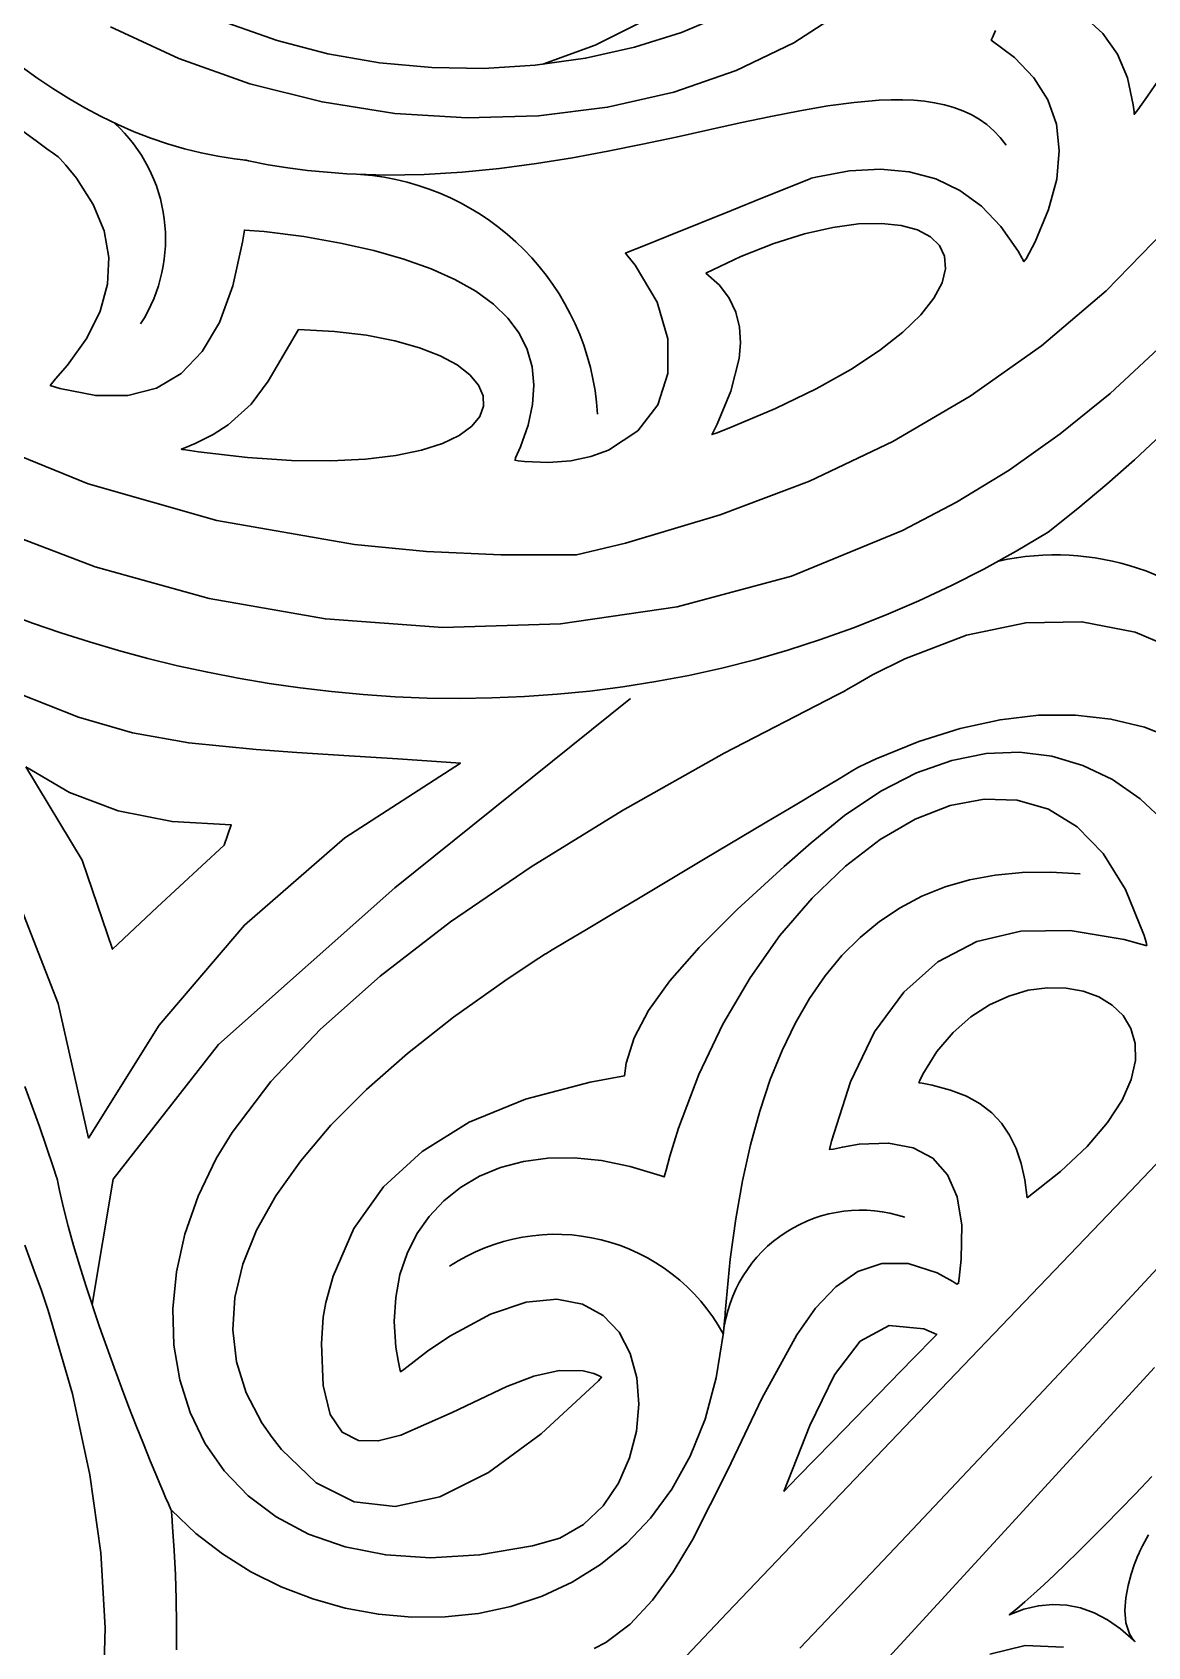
# Model space of a CAD drawing. Header units: inches. Extents: x 249 to 1192, y -18 to 440.
# Drawn here: x 610.183 to 610.4891, y 237.4474 to 237.8905 of the extents above; entities that cross this region are included whole.
import ezdxf

# ---------------------------------------------------------------- set-up
doc = ezdxf.new("R2010")
doc.units = ezdxf.units.IN
doc.header["$MEASUREMENT"] = 0
doc.layers.add('KACA', color=141, linetype='Continuous', lineweight=30)
doc.layers.add('KOLOM', color=5, linetype='Continuous')

# ---------------------------------------------------------------- blocks, each defined once
blk = doc.blocks.new('TAMPAK SAMPING KANAN')
at = {"layer": 'KACA'}
for points in [[(610.32313, 237.88174), (610.33746, 237.887), (610.34989, 237.89314)], [(610.44737, 237.89095), (610.44652, 237.88908), (610.44618, 237.88831), (610.45253, 237.8836), (610.45788, 237.87804), (610.46171, 237.87192), (610.46404, 237.86524), (610.46485, 237.85801), (610.46414, 237.85022), (610.46192, 237.84188), (610.45819, 237.83299), (610.45576, 237.82833), (610.45512, 237.82758), (610.4546, 237.82855), (610.45353, 237.83043), (610.44884, 237.8372), (610.44351, 237.84277), (610.43754, 237.84712), (610.43093, 237.85026), (610.42367, 237.8522), (610.41577, 237.85293), (610.40724, 237.85244), (610.39805, 237.85075), (610.39686, 237.85045), (610.39675, 237.85042), (610.39651, 237.85032), (610.39531, 237.84984), (610.39052, 237.84791), (610.38337, 237.84503), (610.37484, 237.84159), (610.35758, 237.83463), (610.35083, 237.8319), (610.34663, 237.83021), (610.3458, 237.82988), (610.34575, 237.82986), (610.34646, 237.82903), (610.34846, 237.82655), (610.35448, 237.81643), (610.35743, 237.80638), (610.35743, 237.79684), (610.35463, 237.78827), (610.34916, 237.78112), (610.34116, 237.77584), (610.33625, 237.77404), (610.33075, 237.77289), (610.32469, 237.77243), (610.31808, 237.77272), (610.31635, 237.77291), (610.31547, 237.77303), (610.31559, 237.77368), (610.31697, 237.77676), (610.31907, 237.7827), (610.3203, 237.78833), (610.32067, 237.79367), (610.32017, 237.79871), (610.3188, 237.80345), (610.31657, 237.80789), (610.31347, 237.81203), (610.30951, 237.81588), (610.30468, 237.81942), (610.29898, 237.82267), (610.29241, 237.82561), (610.28498, 237.82826), (610.27668, 237.83061), (610.26752, 237.83266), (610.25749, 237.83441), (610.24659, 237.83586), (610.24117, 237.83621), (610.24067, 237.8329), (610.238, 237.82089), (610.23431, 237.81088), (610.22958, 237.80287), (610.22383, 237.79685), (610.21704, 237.79284), (610.20923, 237.79082), (610.20038, 237.7908), (610.19051, 237.79277), (610.18788, 237.79358), (610.18937, 237.79538), (610.19265, 237.79912), (610.19797, 237.80656), (610.20162, 237.81397), (610.20362, 237.82134), (610.20397, 237.82867), (610.20266, 237.83597), (610.19969, 237.84322), (610.19506, 237.85045), (610.19213, 237.85404), (610.19051, 237.85584), (610.19007, 237.85627), (610.18904, 237.85703), (610.18698, 237.85854), (610.18405, 237.8607), (610.18038, 237.8634)], [(610.4995, 237.71996), (610.48566, 237.7259), (610.47104, 237.72874), (610.45562, 237.72846), (610.43941, 237.72507), (610.42241, 237.71856), (610.41362, 237.71414), (610.40915, 237.71163), (610.40689, 237.71031), (610.4057, 237.70961), (610.40368, 237.7086), (610.37289, 237.69261), (610.34497, 237.67691), (610.31992, 237.66148), (610.29775, 237.64633), (610.27845, 237.63146), (610.26203, 237.61687), (610.24847, 237.60257), (610.2378, 237.58854), (610.23342, 237.5814), (610.22845, 237.57107), (610.22483, 237.56067), (610.22253, 237.55031), (610.22155, 237.54012), (610.22185, 237.5302), (610.22343, 237.52068), (610.22627, 237.51167), (610.23035, 237.50329), (610.23566, 237.49564), (610.24218, 237.48886), (610.24989, 237.48304), (610.25877, 237.47832), (610.26881, 237.4748), (610.27999, 237.4726), (610.2923, 237.47183), (610.30572, 237.47262), (610.32023, 237.47508), (610.32779, 237.47718), (610.33427, 237.48097), (610.33963, 237.48612), (610.34385, 237.49232), (610.34691, 237.49925), (610.34879, 237.50659), (610.34947, 237.51402), (610.34892, 237.52123), (610.34711, 237.5279), (610.34404, 237.53371), (610.33966, 237.53833), (610.33397, 237.54146), (610.32693, 237.54278), (610.31853, 237.54196), (610.30874, 237.5387), (610.29754, 237.53266), (610.2914, 237.52851), (610.2849, 237.52354), (610.28407, 237.52286), (610.28391, 237.52325), (610.28371, 237.52418), (610.28335, 237.52601), (610.28279, 237.52963), (610.28233, 237.53663), (610.28271, 237.54328), (610.28389, 237.54953), (610.28584, 237.55535), (610.28852, 237.56069), (610.29188, 237.56552), (610.2959, 237.5698), (610.30054, 237.57348), (610.30575, 237.57653), (610.31151, 237.5789), (610.31777, 237.58056), (610.3245, 237.58147), (610.33165, 237.58158), (610.3392, 237.58085), (610.34711, 237.57925), (610.35533, 237.57673), (610.35638, 237.57635), (610.35691, 237.57816), (610.35797, 237.58206), (610.36031, 237.58972), (610.36588, 237.60444), (610.37248, 237.61824), (610.37997, 237.63099), (610.38818, 237.64257), (610.39698, 237.65283), (610.4062, 237.66166), (610.41569, 237.66893), (610.4253, 237.6745), (610.43488, 237.67825), (610.44427, 237.68004), (610.45332, 237.67975), (610.46187, 237.67726), (610.46978, 237.67242), (610.4769, 237.66511), (610.48306, 237.6552), (610.48811, 237.64257), (610.48866, 237.64079), (610.48892, 237.63989), (610.48857, 237.63983), (610.48658, 237.64042), (610.48265, 237.64147), (610.46781, 237.64398), (610.45433, 237.64381), (610.44223, 237.64093), (610.4315, 237.63536), (610.42215, 237.62709), (610.41416, 237.61613), (610.40755, 237.60247), (610.40232, 237.58612), (610.40176, 237.58388), (610.40288, 237.58401), (610.4053, 237.58455), (610.40988, 237.58531), (610.41801, 237.58563), (610.42477, 237.58435), (610.43015, 237.58146), (610.43416, 237.57695), (610.4368, 237.57084), (610.43806, 237.56313), (610.43795, 237.5538), (610.43738, 237.54854), (610.43719, 237.54716), (610.43674, 237.54694), (610.43563, 237.54764), (610.43133, 237.54998), (610.42335, 237.55258), (610.41612, 237.55261), (610.40955, 237.55038), (610.40353, 237.54618), (610.39798, 237.5403), (610.3928, 237.53304), (610.38316, 237.51552), (610.37386, 237.49598), (610.36414, 237.47675), (610.35888, 237.46798), (610.35323, 237.46018), (610.3471, 237.45362), (610.34038, 237.4486), (610.33715, 237.44689)], [(610.17461, 237.35357), (610.18339, 237.36666), (610.1906, 237.38126), (610.1962, 237.39726), (610.20015, 237.41456), (610.20241, 237.43305), (610.20297, 237.45263), (610.20177, 237.47319), (610.19879, 237.49462), (610.19398, 237.51682), (610.18733, 237.53967), (610.18537, 237.54548), (610.18389, 237.54961), (610.18093, 237.55764)], [(610.32313, 237.88174), (610.33746, 237.887), (610.34989, 237.89314)], [(610.44737, 237.89095), (610.44652, 237.88908), (610.44618, 237.88831), (610.45253, 237.8836), (610.45788, 237.87804), (610.46171, 237.87192), (610.46404, 237.86524), (610.46485, 237.85801), (610.46414, 237.85022), (610.46192, 237.84188), (610.45819, 237.83299), (610.45576, 237.82833), (610.45512, 237.82758), (610.4546, 237.82855), (610.45353, 237.83043), (610.44884, 237.8372), (610.44351, 237.84277), (610.43754, 237.84712), (610.43093, 237.85026), (610.42367, 237.8522), (610.41577, 237.85293), (610.40724, 237.85244), (610.39805, 237.85075), (610.39686, 237.85045), (610.39675, 237.85042), (610.39651, 237.85032), (610.39531, 237.84984), (610.39052, 237.84791), (610.38337, 237.84503), (610.37484, 237.84159), (610.35758, 237.83463), (610.35083, 237.8319), (610.34663, 237.83021), (610.3458, 237.82988), (610.34575, 237.82986), (610.34646, 237.82903), (610.34846, 237.82655), (610.35448, 237.81643), (610.35743, 237.80638), (610.35743, 237.79684), (610.35463, 237.78827), (610.34916, 237.78112), (610.34116, 237.77584), (610.33625, 237.77404), (610.33075, 237.77289), (610.32469, 237.77243), (610.31808, 237.77272), (610.31635, 237.77291), (610.31547, 237.77303), (610.31559, 237.77368), (610.31697, 237.77676), (610.31907, 237.7827), (610.3203, 237.78833), (610.32067, 237.79367), (610.32017, 237.79871), (610.3188, 237.80345), (610.31657, 237.80789), (610.31347, 237.81203), (610.30951, 237.81588), (610.30468, 237.81942), (610.29898, 237.82267), (610.29241, 237.82561), (610.28498, 237.82826), (610.27668, 237.83061), (610.26752, 237.83266), (610.25749, 237.83441), (610.24659, 237.83586), (610.24117, 237.83621), (610.24067, 237.8329), (610.238, 237.82089), (610.23431, 237.81088), (610.22958, 237.80287), (610.22383, 237.79685), (610.21704, 237.79284), (610.20923, 237.79082), (610.20038, 237.7908), (610.19051, 237.79277), (610.18788, 237.79358), (610.18937, 237.79538), (610.19265, 237.79912), (610.19797, 237.80656), (610.20162, 237.81397), (610.20362, 237.82134), (610.20397, 237.82867), (610.20266, 237.83597), (610.19969, 237.84322), (610.19506, 237.85045), (610.19213, 237.85404), (610.19051, 237.85584), (610.19007, 237.85627), (610.18904, 237.85703), (610.18698, 237.85854), (610.18405, 237.8607), (610.18038, 237.8634)], [(610.4995, 237.71996), (610.48566, 237.7259), (610.47104, 237.72874), (610.45562, 237.72846), (610.43941, 237.72507), (610.42241, 237.71856), (610.41362, 237.71414), (610.40915, 237.71163), (610.40689, 237.71031), (610.4057, 237.70961), (610.40368, 237.7086), (610.37289, 237.69261), (610.34497, 237.67691), (610.31992, 237.66148), (610.29775, 237.64633), (610.27845, 237.63146), (610.26203, 237.61687), (610.24847, 237.60257), (610.2378, 237.58854), (610.23342, 237.5814), (610.22845, 237.57107), (610.22483, 237.56067), (610.22253, 237.55031), (610.22155, 237.54012), (610.22185, 237.5302), (610.22343, 237.52068), (610.22627, 237.51167), (610.23035, 237.50329), (610.23566, 237.49564), (610.24218, 237.48886), (610.24989, 237.48304), (610.25877, 237.47832), (610.26881, 237.4748), (610.27999, 237.4726), (610.2923, 237.47183), (610.30572, 237.47262), (610.32023, 237.47508), (610.32779, 237.47718), (610.33427, 237.48097), (610.33963, 237.48612), (610.34385, 237.49232), (610.34691, 237.49925), (610.34879, 237.50659), (610.34947, 237.51402), (610.34892, 237.52123), (610.34711, 237.5279), (610.34404, 237.53371), (610.33966, 237.53833), (610.33397, 237.54146), (610.32693, 237.54278), (610.31853, 237.54196), (610.30874, 237.5387), (610.29754, 237.53266), (610.2914, 237.52851), (610.2849, 237.52354), (610.28407, 237.52286), (610.28391, 237.52325), (610.28371, 237.52418), (610.28335, 237.52601), (610.28279, 237.52963), (610.28233, 237.53663), (610.28271, 237.54328), (610.28389, 237.54953), (610.28584, 237.55535), (610.28852, 237.56069), (610.29188, 237.56552), (610.2959, 237.5698), (610.30054, 237.57348), (610.30575, 237.57653), (610.31151, 237.5789), (610.31777, 237.58056), (610.3245, 237.58147), (610.33165, 237.58158), (610.3392, 237.58085), (610.34711, 237.57925), (610.35533, 237.57673), (610.35638, 237.57635), (610.35691, 237.57816), (610.35797, 237.58206), (610.36031, 237.58972), (610.36588, 237.60444), (610.37248, 237.61824), (610.37997, 237.63099), (610.38818, 237.64257), (610.39698, 237.65283), (610.4062, 237.66166), (610.41569, 237.66893), (610.4253, 237.6745), (610.43488, 237.67825), (610.44427, 237.68004), (610.45332, 237.67975), (610.46187, 237.67726), (610.46978, 237.67242), (610.4769, 237.66511), (610.48306, 237.6552), (610.48811, 237.64257), (610.48866, 237.64079), (610.48892, 237.63989), (610.48857, 237.63983), (610.48658, 237.64042), (610.48265, 237.64147), (610.46781, 237.64398), (610.45433, 237.64381), (610.44223, 237.64093), (610.4315, 237.63536), (610.42215, 237.62709), (610.41416, 237.61613), (610.40755, 237.60247), (610.40232, 237.58612), (610.40176, 237.58388), (610.40288, 237.58401), (610.4053, 237.58455), (610.40988, 237.58531), (610.41801, 237.58563), (610.42477, 237.58435), (610.43015, 237.58146), (610.43416, 237.57695), (610.4368, 237.57084), (610.43806, 237.56313), (610.43795, 237.5538), (610.43738, 237.54854), (610.43719, 237.54716), (610.43674, 237.54694), (610.43563, 237.54764), (610.43133, 237.54998), (610.42335, 237.55258), (610.41612, 237.55261), (610.40955, 237.55038), (610.40353, 237.54618), (610.39798, 237.5403), (610.3928, 237.53304), (610.38316, 237.51552), (610.37386, 237.49598), (610.36414, 237.47675), (610.35888, 237.46798), (610.35323, 237.46018), (610.3471, 237.45362), (610.34038, 237.4486), (610.33715, 237.44689)], [(610.17461, 237.35357), (610.18339, 237.36666), (610.1906, 237.38126), (610.1962, 237.39726), (610.20015, 237.41456), (610.20241, 237.43305), (610.20297, 237.45263), (610.20177, 237.47319), (610.19879, 237.49462), (610.19398, 237.51682), (610.18733, 237.53967), (610.18537, 237.54548), (610.18389, 237.54961), (610.18093, 237.55764)], [(610.17544, 237.7312), (610.18305, 237.72837), (610.19078, 237.7257), (610.19863, 237.72319), (610.2066, 237.72084), (610.21468, 237.71866), (610.22286, 237.71666), (610.23114, 237.71484), (610.23951, 237.71321), (610.24796, 237.71178), (610.2565, 237.71055), (610.26511, 237.70953), (610.27379, 237.70873), (610.28254, 237.70815), (610.29134, 237.70779), (610.30019, 237.70768), (610.30909, 237.7078), (610.31803, 237.70818), (610.327, 237.70881), (610.33601, 237.7097), (610.34503, 237.71086), (610.35407, 237.71229), (610.36313, 237.71401), (610.37219, 237.71601), (610.38125, 237.71831), (610.3903, 237.72091), (610.39934, 237.72381), (610.40836, 237.72703), (610.41736, 237.73057), (610.42633, 237.73444), (610.43527, 237.73864), (610.44416, 237.74318), (610.45301, 237.74806), (610.46181, 237.7533), (610.46997, 237.75982), (610.47786, 237.76645), (610.48548, 237.77319), (610.49282, 237.78004)], [(610.1799, 237.88109), (610.1842, 237.87798), (610.18856, 237.87504), (610.19296, 237.87229), (610.19741, 237.86973), (610.2019, 237.86736), (610.20642, 237.86518), (610.21097, 237.86321), (610.21554, 237.86144), (610.22012, 237.85987), (610.22471, 237.85852), (610.22931, 237.85738), (610.23391, 237.85646), (610.2385, 237.85576), (610.24079, 237.85549), (610.24132, 237.85543), (610.24165, 237.85536), (610.24233, 237.85521), (610.24775, 237.85416), (610.25315, 237.85328), (610.25854, 237.85258), (610.26928, 237.85165), (610.27994, 237.85131), (610.29049, 237.85148), (610.30092, 237.85211), (610.3112, 237.85312), (610.32132, 237.85446), (610.33124, 237.85605), (610.34096, 237.85784), (610.35044, 237.85976), (610.35967, 237.86174), (610.36863, 237.86371), (610.37729, 237.86562), (610.38563, 237.86739), (610.39364, 237.86897), (610.40128, 237.87028), (610.40854, 237.87127), (610.41539, 237.87186), (610.41866, 237.87198), (610.42183, 237.87199), (610.42488, 237.87186), (610.42781, 237.87159), (610.43063, 237.87118), (610.43333, 237.87061), (610.4359, 237.86988), (610.43836, 237.86898), (610.44068, 237.86789), (610.44287, 237.86662), (610.44493, 237.86515), (610.44686, 237.86348), (610.44864, 237.86159), (610.45029, 237.85949)], [(610.17544, 237.7312), (610.18305, 237.72837), (610.19078, 237.7257), (610.19863, 237.72319), (610.2066, 237.72084), (610.21468, 237.71866), (610.22286, 237.71666), (610.23114, 237.71484), (610.23951, 237.71321), (610.24796, 237.71178), (610.2565, 237.71055), (610.26511, 237.70953), (610.27379, 237.70873), (610.28254, 237.70815), (610.29134, 237.70779), (610.30019, 237.70768), (610.30909, 237.7078), (610.31803, 237.70818), (610.327, 237.70881), (610.33601, 237.7097), (610.34503, 237.71086), (610.35407, 237.71229), (610.36313, 237.71401), (610.37219, 237.71601), (610.38125, 237.71831), (610.3903, 237.72091), (610.39934, 237.72381), (610.40836, 237.72703), (610.41736, 237.73057), (610.42633, 237.73444), (610.43527, 237.73864), (610.44416, 237.74318), (610.45301, 237.74806), (610.46181, 237.7533), (610.46997, 237.75982), (610.47786, 237.76645), (610.48548, 237.77319), (610.49282, 237.78004)], [(610.1799, 237.88109), (610.1842, 237.87798), (610.18856, 237.87504), (610.19296, 237.87229), (610.19741, 237.86973), (610.2019, 237.86736), (610.20642, 237.86518), (610.21097, 237.86321), (610.21554, 237.86144), (610.22012, 237.85987), (610.22471, 237.85852), (610.22931, 237.85738), (610.23391, 237.85646), (610.2385, 237.85576), (610.24079, 237.85549), (610.24132, 237.85543), (610.24165, 237.85536), (610.24233, 237.85521), (610.24775, 237.85416), (610.25315, 237.85328), (610.25854, 237.85258), (610.26928, 237.85165), (610.27994, 237.85131), (610.29049, 237.85148), (610.30092, 237.85211), (610.3112, 237.85312), (610.32132, 237.85446), (610.33124, 237.85605), (610.34096, 237.85784), (610.35044, 237.85976), (610.35967, 237.86174), (610.36863, 237.86371), (610.37729, 237.86562), (610.38563, 237.86739), (610.39364, 237.86897), (610.40128, 237.87028), (610.40854, 237.87127), (610.41539, 237.87186), (610.41866, 237.87198), (610.42183, 237.87199), (610.42488, 237.87186), (610.42781, 237.87159), (610.43063, 237.87118), (610.43333, 237.87061), (610.4359, 237.86988), (610.43836, 237.86898), (610.44068, 237.86789), (610.44287, 237.86662), (610.44493, 237.86515), (610.44686, 237.86348), (610.44864, 237.86159), (610.45029, 237.85949)], [(610.16993, 237.75529), (610.20026, 237.74378), (610.23153, 237.73512), (610.26344, 237.7295), (610.29569, 237.72712), (610.32795, 237.72815), (610.35993, 237.7328), (610.39131, 237.74126), (610.42179, 237.75372), (610.43659, 237.7615), (610.45105, 237.77036), (610.46513, 237.78032), (610.47879, 237.79139), (610.492, 237.8036), (610.50471, 237.81698), (610.51688, 237.83156), (610.52848, 237.84734), (610.54063, 237.86655), (610.55072, 237.88724), (610.55882, 237.90932)], [(610.20441, 237.89199), (610.22321, 237.88332), (610.24268, 237.87638), (610.26252, 237.87137), (610.2825, 237.86825), (610.30237, 237.86699), (610.3219, 237.86756), (610.34086, 237.86994), (610.35902, 237.87409), (610.37613, 237.87998), (610.39196, 237.88758), (610.40628, 237.89686)], [(610.37336, 237.89554), (610.36115, 237.89045), (610.34827, 237.88639), (610.33484, 237.88338), (610.321, 237.88144), (610.30688, 237.88058), (610.2926, 237.88081), (610.27831, 237.88215), (610.26412, 237.88461), (610.25017, 237.88821), (610.2366, 237.89296)], [(610.53027, 237.89226), (610.52005, 237.8724), (610.50786, 237.85362), (610.49373, 237.83598), (610.47774, 237.81955), (610.45993, 237.8044), (610.44038, 237.79061), (610.41913, 237.77823), (610.39625, 237.76734), (610.3718, 237.75802), (610.34583, 237.75032), (610.3323, 237.74711), (610.31153, 237.74706), (610.2912, 237.74802), (610.27143, 237.74994), (610.23363, 237.75652), (610.19827, 237.76657), (610.16547, 237.77988), (610.13537, 237.79622), (610.10808, 237.81537), (610.08375, 237.8371), (610.06249, 237.86119), (610.04444, 237.88743), (610.02973, 237.91557)], [(610.49413, 237.67353), (610.48703, 237.68012), (610.47942, 237.6854), (610.47133, 237.68931), (610.46283, 237.69183), (610.45396, 237.69291), (610.44478, 237.69253), (610.43533, 237.69064), (610.42567, 237.68721), (610.41586, 237.6822), (610.40593, 237.67557), (610.39674, 237.66803), (610.3893, 237.66151), (610.37641, 237.6497), (610.36604, 237.63935), (610.35799, 237.63021), (610.35209, 237.62202), (610.34815, 237.61454), (610.34599, 237.60753), (610.34552, 237.60413), (610.33612, 237.60236), (610.31831, 237.59771), (610.30291, 237.59137), (610.28993, 237.58334), (610.27937, 237.57362), (610.27124, 237.5622), (610.26552, 237.54909), (610.26357, 237.5419), (610.26282, 237.53786), (610.26238, 237.53061), (610.26278, 237.51909), (610.26472, 237.51113), (610.26801, 237.50626), (610.27247, 237.50401), (610.27791, 237.5039), (610.28414, 237.50545), (610.29822, 237.51167), (610.31321, 237.51885), (610.32058, 237.52163), (610.32761, 237.52322), (610.33412, 237.52316), (610.33712, 237.52236), (610.33854, 237.52174), (610.33924, 237.52138), (610.33838, 237.5204), (610.32265, 237.5058), (610.30815, 237.4952), (610.29482, 237.48857), (610.28256, 237.48591), (610.27128, 237.48719), (610.26092, 237.49239), (610.25139, 237.50151), (610.2488, 237.50479), (610.24601, 237.50883), (610.24168, 237.5171), (610.23901, 237.52561), (610.23799, 237.53434), (610.23858, 237.54329), (610.24076, 237.55243), (610.24452, 237.56173), (610.24981, 237.5712), (610.25663, 237.5808), (610.26494, 237.59051), (610.27472, 237.60033), (610.28595, 237.61023), (610.29861, 237.6202), (610.31266, 237.63021), (610.3202, 237.63523), (610.32383, 237.63757), (610.32391, 237.63762), (610.3257, 237.63868), (610.32952, 237.64096), (610.33504, 237.64425), (610.34191, 237.64835), (610.34979, 237.65305), (610.3672, 237.66343), (610.38454, 237.67377), (610.39233, 237.67841), (610.39906, 237.68243), (610.4044, 237.68561), (610.40801, 237.68776), (610.40954, 237.68868), (610.41014, 237.68897), (610.41163, 237.6897), (610.41459, 237.69108), (610.42626, 237.69587), (610.4376, 237.69944), (610.44859, 237.70183), (610.45918, 237.70304), (610.46934, 237.70309), (610.47902, 237.702), (610.4882, 237.69977), (610.49681, 237.69643)], [(610.16993, 237.75529), (610.20026, 237.74378), (610.23153, 237.73512), (610.26344, 237.7295), (610.29569, 237.72712), (610.32795, 237.72815), (610.35993, 237.7328), (610.39131, 237.74126), (610.42179, 237.75372), (610.43659, 237.7615), (610.45105, 237.77036), (610.46513, 237.78032), (610.47879, 237.79139), (610.492, 237.8036), (610.50471, 237.81698), (610.51688, 237.83156), (610.52848, 237.84734), (610.54063, 237.86655), (610.55072, 237.88724), (610.55882, 237.90932)], [(610.20441, 237.89199), (610.22321, 237.88332), (610.24268, 237.87638), (610.26252, 237.87137), (610.2825, 237.86825), (610.30237, 237.86699), (610.3219, 237.86756), (610.34086, 237.86994), (610.35902, 237.87409), (610.37613, 237.87998), (610.39196, 237.88758), (610.40628, 237.89686)], [(610.37336, 237.89554), (610.36115, 237.89045), (610.34827, 237.88639), (610.33484, 237.88338), (610.321, 237.88144), (610.30688, 237.88058), (610.2926, 237.88081), (610.27831, 237.88215), (610.26412, 237.88461), (610.25017, 237.88821), (610.2366, 237.89296)], [(610.53027, 237.89226), (610.52005, 237.8724), (610.50786, 237.85362), (610.49373, 237.83598), (610.47774, 237.81955), (610.45993, 237.8044), (610.44038, 237.79061), (610.41913, 237.77823), (610.39625, 237.76734), (610.3718, 237.75802), (610.34583, 237.75032), (610.3323, 237.74711), (610.31153, 237.74706), (610.2912, 237.74802), (610.27143, 237.74994), (610.23363, 237.75652), (610.19827, 237.76657), (610.16547, 237.77988), (610.13537, 237.79622), (610.10808, 237.81537), (610.08375, 237.8371), (610.06249, 237.86119), (610.04444, 237.88743), (610.02973, 237.91557)], [(610.49413, 237.67353), (610.48703, 237.68012), (610.47942, 237.6854), (610.47133, 237.68931), (610.46283, 237.69183), (610.45396, 237.69291), (610.44478, 237.69253), (610.43533, 237.69064), (610.42567, 237.68721), (610.41586, 237.6822), (610.40593, 237.67557), (610.39674, 237.66803), (610.3893, 237.66151), (610.37641, 237.6497), (610.36604, 237.63935), (610.35799, 237.63021), (610.35209, 237.62202), (610.34815, 237.61454), (610.34599, 237.60753), (610.34552, 237.60413), (610.33612, 237.60236), (610.31831, 237.59771), (610.30291, 237.59137), (610.28993, 237.58334), (610.27937, 237.57362), (610.27124, 237.5622), (610.26552, 237.54909), (610.26357, 237.5419), (610.26282, 237.53786), (610.26238, 237.53061), (610.26278, 237.51909), (610.26472, 237.51113), (610.26801, 237.50626), (610.27247, 237.50401), (610.27791, 237.5039), (610.28414, 237.50545), (610.29822, 237.51167), (610.31321, 237.51885), (610.32058, 237.52163), (610.32761, 237.52322), (610.33412, 237.52316), (610.33712, 237.52236), (610.33854, 237.52174), (610.33924, 237.52138), (610.33838, 237.5204), (610.32265, 237.5058), (610.30815, 237.4952), (610.29482, 237.48857), (610.28256, 237.48591), (610.27128, 237.48719), (610.26092, 237.49239), (610.25139, 237.50151), (610.2488, 237.50479), (610.24601, 237.50883), (610.24168, 237.5171), (610.23901, 237.52561), (610.23799, 237.53434), (610.23858, 237.54329), (610.24076, 237.55243), (610.24452, 237.56173), (610.24981, 237.5712), (610.25663, 237.5808), (610.26494, 237.59051), (610.27472, 237.60033), (610.28595, 237.61023), (610.29861, 237.6202), (610.31266, 237.63021), (610.3202, 237.63523), (610.32383, 237.63757), (610.32391, 237.63762), (610.3257, 237.63868), (610.32952, 237.64096), (610.33504, 237.64425), (610.34191, 237.64835), (610.34979, 237.65305), (610.3672, 237.66343), (610.38454, 237.67377), (610.39233, 237.67841), (610.39906, 237.68243), (610.4044, 237.68561), (610.40801, 237.68776), (610.40954, 237.68868), (610.41014, 237.68897), (610.41163, 237.6897), (610.41459, 237.69108), (610.42626, 237.69587), (610.4376, 237.69944), (610.44859, 237.70183), (610.45918, 237.70304), (610.46934, 237.70309), (610.47902, 237.702), (610.4882, 237.69977), (610.49681, 237.69643)], [(610.5027, 237.89387), (610.49866, 237.88724), (610.49413, 237.88028), (610.48909, 237.873), (610.48637, 237.86923), (610.48567, 237.86828), (610.48544, 237.86797), (610.48544, 237.868), (610.48543, 237.86813), (610.48539, 237.86863), (610.48517, 237.8706), (610.48358, 237.87797), (610.48078, 237.88447), (610.47679, 237.89013), (610.4716, 237.89493)], [(610.5027, 237.89387), (610.49866, 237.88724), (610.49413, 237.88028), (610.48909, 237.873), (610.48637, 237.86923), (610.48567, 237.86828), (610.48544, 237.86797), (610.48544, 237.868), (610.48543, 237.86813), (610.48539, 237.86863), (610.48517, 237.8706), (610.48358, 237.87797), (610.48078, 237.88447), (610.47679, 237.89013), (610.4716, 237.89493)], [(610.14547, 237.20547), (610.20054, 237.26929), (610.25768, 237.33283), (610.31576, 237.3955), (610.37366, 237.45672), (610.43024, 237.51591), (610.48439, 237.57248), (610.51019, 237.5996), (610.53496, 237.62585), (610.55856, 237.65115), (610.58084, 237.67544), (610.60167, 237.69863), (610.6209, 237.72066), (610.63839, 237.74145), (610.65401, 237.76093), (610.6676, 237.77902), (610.67903, 237.79566), (610.68817, 237.81077), (610.69485, 237.82427), (610.69724, 237.8304), (610.69843, 237.83396), (610.69991, 237.83843), (610.7054, 237.85616), (610.71219, 237.88264)], [(610.14547, 237.20547), (610.20054, 237.26929), (610.25768, 237.33283), (610.31576, 237.3955), (610.37366, 237.45672), (610.43024, 237.51591), (610.48439, 237.57248), (610.51019, 237.5996), (610.53496, 237.62585), (610.55856, 237.65115), (610.58084, 237.67544), (610.60167, 237.69863), (610.6209, 237.72066), (610.63839, 237.74145), (610.65401, 237.76093), (610.6676, 237.77902), (610.67903, 237.79566), (610.68817, 237.81077), (610.69485, 237.82427), (610.69724, 237.8304), (610.69843, 237.83396), (610.69991, 237.83843), (610.7054, 237.85616), (610.71219, 237.88264)], [(610.3936, 237.44699), (610.4082, 237.46233), (610.42303, 237.47797), (610.4381, 237.49392), (610.45343, 237.51019), (610.469, 237.5268), (610.48482, 237.54376), (610.5009, 237.56108)], [(610.3936, 237.44699), (610.4082, 237.46233), (610.42303, 237.47797), (610.4381, 237.49392), (610.45343, 237.51019), (610.469, 237.5268), (610.48482, 237.54376), (610.5009, 237.56108)], [(610.18092, 237.60117), (610.18494, 237.59019), (610.18873, 237.57909), (610.18965, 237.57629), (610.18976, 237.57594), (610.1898, 237.57577), (610.18985, 237.5755), (610.18996, 237.57494), (610.19044, 237.57265), (610.19155, 237.56785), (610.19285, 237.5628), (610.19432, 237.55753), (610.19593, 237.5521), (610.19767, 237.54655), (610.20143, 237.53525), (610.20543, 237.52401), (610.20747, 237.51852), (610.2095, 237.51317), (610.2115, 237.50801), (610.21345, 237.50309), (610.21533, 237.49845), (610.21712, 237.49414), (610.21797, 237.49212), (610.21879, 237.49019), (610.21957, 237.48837), (610.22032, 237.48666), (610.22103, 237.48507), (610.22114, 237.48468), (610.22118, 237.48428), (610.22124, 237.48348), (610.22149, 237.48028), (610.22191, 237.47378), (610.22223, 237.46716), (610.22245, 237.46043), (610.22256, 237.45357), (610.22258, 237.4466)], [(610.18092, 237.60117), (610.18494, 237.59019), (610.18873, 237.57909), (610.18965, 237.57629), (610.18976, 237.57594), (610.1898, 237.57577), (610.18985, 237.5755), (610.18996, 237.57494), (610.19044, 237.57265), (610.19155, 237.56785), (610.19285, 237.5628), (610.19432, 237.55753), (610.19593, 237.5521), (610.19767, 237.54655), (610.20143, 237.53525), (610.20543, 237.52401), (610.20747, 237.51852), (610.2095, 237.51317), (610.2115, 237.50801), (610.21345, 237.50309), (610.21533, 237.49845), (610.21712, 237.49414), (610.21797, 237.49212), (610.21879, 237.49019), (610.21957, 237.48837), (610.22032, 237.48666), (610.22103, 237.48507), (610.22114, 237.48468), (610.22118, 237.48428), (610.22124, 237.48348), (610.22149, 237.48028), (610.22191, 237.47378), (610.22223, 237.46716), (610.22245, 237.46043), (610.22256, 237.45357), (610.22258, 237.4466)], [(610.49097, 237.52401), (610.47176, 237.50305), (610.45192, 237.48142), (610.41096, 237.43674)], [(610.49097, 237.52401), (610.47176, 237.50305), (610.45192, 237.48142), (610.41096, 237.43674)], [(610.49021, 237.4941), (610.48573, 237.48941), (610.48148, 237.485), (610.47744, 237.48087), (610.47363, 237.47701), (610.47003, 237.47343), (610.46666, 237.47013), (610.46352, 237.4671), (610.46059, 237.46436), (610.45789, 237.46189), (610.45541, 237.4597), (610.45315, 237.45778), (610.45111, 237.45614), (610.45516, 237.45768), (610.45914, 237.45864), (610.46305, 237.45903), (610.4669, 237.45884), (610.47069, 237.45807), (610.47441, 237.45672), (610.47807, 237.4548), (610.48166, 237.4523), (610.48518, 237.44922), (610.48562, 237.4488), (610.48545, 237.44898), (610.48495, 237.44959), (610.48413, 237.45091), (610.48314, 237.45395), (610.48286, 237.45732), (610.48312, 237.4608), (610.48375, 237.4642), (610.48458, 237.46728), (610.48542, 237.46984), (610.48611, 237.47167), (610.48635, 237.47225), (610.48648, 237.47256), (610.4865, 237.47261), (610.4865, 237.47261), (610.48665, 237.47291), (610.487, 237.47362), (610.48773, 237.47508), (610.48937, 237.47814)], [(610.49021, 237.4941), (610.48573, 237.48941), (610.48148, 237.485), (610.47744, 237.48087), (610.47363, 237.47701), (610.47003, 237.47343), (610.46666, 237.47013), (610.46352, 237.4671), (610.46059, 237.46436), (610.45789, 237.46189), (610.45541, 237.4597), (610.45315, 237.45778), (610.45111, 237.45614), (610.45516, 237.45768), (610.45914, 237.45864), (610.46305, 237.45903), (610.4669, 237.45884), (610.47069, 237.45807), (610.47441, 237.45672), (610.47807, 237.4548), (610.48166, 237.4523), (610.48518, 237.44922), (610.48562, 237.4488), (610.48545, 237.44898), (610.48495, 237.44959), (610.48413, 237.45091), (610.48314, 237.45395), (610.48286, 237.45732), (610.48312, 237.4608), (610.48375, 237.4642), (610.48458, 237.46728), (610.48542, 237.46984), (610.48611, 237.47167), (610.48635, 237.47225), (610.48648, 237.47256), (610.4865, 237.47261), (610.4865, 237.47261), (610.48665, 237.47291), (610.487, 237.47362), (610.48773, 237.47508), (610.48937, 237.47814)], [(610.19936, 237.54137), (610.20519, 237.57571), (610.23403, 237.61273), (610.28249, 237.65565), (610.34717, 237.70769)], [(610.19936, 237.54137), (610.20519, 237.57571), (610.23403, 237.61273), (610.28249, 237.65565), (610.34717, 237.70769)], [(610.44582, 237.44534), (610.45544, 237.44778), (610.46599, 237.44729)], [(610.44582, 237.44534), (610.45544, 237.44778), (610.46599, 237.44729)], [(610.22113, 237.48485), (610.22782, 237.47849), (610.23513, 237.47286), (610.24299, 237.46797), (610.25129, 237.46385), (610.25995, 237.46052), (610.26887, 237.458), (610.27797, 237.45633), (610.28715, 237.45551), (610.29633, 237.45557), (610.3054, 237.45654), (610.31429, 237.45845), (610.32289, 237.4613), (610.33113, 237.46513), (610.3389, 237.46996), (610.34611, 237.47581), (610.35268, 237.4827), (610.35852, 237.49066), (610.36353, 237.49971), (610.36762, 237.50988), (610.3707, 237.52118), (610.37268, 237.53364), (610.37299, 237.53694), (610.3731, 237.53831), (610.37315, 237.53907), (610.37339, 237.54208), (610.37454, 237.55377), (610.37604, 237.56484), (610.37789, 237.57531), (610.38008, 237.58517), (610.38262, 237.59441), (610.38551, 237.60305), (610.38875, 237.61108), (610.39233, 237.6185), (610.39627, 237.62531), (610.40055, 237.63151), (610.40517, 237.6371), (610.41015, 237.64208), (610.41547, 237.64645), (610.42114, 237.65022), (610.42715, 237.65337), (610.43352, 237.65592), (610.44023, 237.65785), (610.44729, 237.65918), (610.4547, 237.65989), (610.46245, 237.66), (610.47055, 237.6595)], [(610.22113, 237.48485), (610.22782, 237.47849), (610.23513, 237.47286), (610.24299, 237.46797), (610.25129, 237.46385), (610.25995, 237.46052), (610.26887, 237.458), (610.27797, 237.45633), (610.28715, 237.45551), (610.29633, 237.45557), (610.3054, 237.45654), (610.31429, 237.45845), (610.32289, 237.4613), (610.33113, 237.46513), (610.3389, 237.46996), (610.34611, 237.47581), (610.35268, 237.4827), (610.35852, 237.49066), (610.36353, 237.49971), (610.36762, 237.50988), (610.3707, 237.52118), (610.37268, 237.53364), (610.37299, 237.53694), (610.3731, 237.53831), (610.37315, 237.53907), (610.37339, 237.54208), (610.37454, 237.55377), (610.37604, 237.56484), (610.37789, 237.57531), (610.38008, 237.58517), (610.38262, 237.59441), (610.38551, 237.60305), (610.38875, 237.61108), (610.39233, 237.6185), (610.39627, 237.62531), (610.40055, 237.63151), (610.40517, 237.6371), (610.41015, 237.64208), (610.41547, 237.64645), (610.42114, 237.65022), (610.42715, 237.65337), (610.43352, 237.65592), (610.44023, 237.65785), (610.44729, 237.65918), (610.4547, 237.65989), (610.46245, 237.66), (610.47055, 237.6595)]]:
    blk.add_lwpolyline(points, dxfattribs=at)
for points in [[(610.2127, 237.81048, 0.364664), (610.20556, 237.86558)], [(610.2127, 237.81048, 0.364664), (610.20556, 237.86558)], [(610.33812, 237.78571, 0.375638), (610.27306, 237.85147)], [(610.33812, 237.78571, 0.375638), (610.27306, 237.85147)], [(610.51815, 237.72239, 0.273825), (610.44823, 237.74537)], [(610.51815, 237.72239, 0.273825), (610.44823, 237.74537)], [(610.42247, 237.56526, 0.479365), (610.37262, 237.53328)], [(610.42247, 237.56526, 0.479365), (610.37262, 237.53328)], [(610.29749, 237.55182, -0.439854), (610.37262, 237.53328)], [(610.29749, 237.55182, -0.439854), (610.37262, 237.53328)]]:
    blk.add_lwpolyline(points, format="xyb", dxfattribs=at)
for points in [[(610.36787, 237.82443), (610.37746, 237.82898), (610.38651, 237.83254), (610.39495, 237.83518), (610.40272, 237.83695), (610.40977, 237.83789), (610.41602, 237.83805), (610.42143, 237.83749), (610.42593, 237.83626), (610.42946, 237.8344), (610.43196, 237.83197), (610.43337, 237.82902), (610.43363, 237.8256), (610.43268, 237.82175), (610.43045, 237.81753), (610.42689, 237.81299), (610.42194, 237.80818), (610.41553, 237.80316), (610.40761, 237.79796), (610.39811, 237.79264), (610.38698, 237.78725), (610.37415, 237.78185), (610.37067, 237.7805), (610.36978, 237.78017), (610.36951, 237.7801), (610.36958, 237.78023), (610.36986, 237.78078), (610.37094, 237.78299), (610.37469, 237.79196), (610.37697, 237.80093), (610.37734, 237.80531), (610.37708, 237.80956), (610.37609, 237.81364), (610.37428, 237.81751), (610.37157, 237.82112), (610.36787, 237.82443)], [(610.36787, 237.82443), (610.37746, 237.82898), (610.38651, 237.83254), (610.39495, 237.83518), (610.40272, 237.83695), (610.40977, 237.83789), (610.41602, 237.83805), (610.42143, 237.83749), (610.42593, 237.83626), (610.42946, 237.8344), (610.43196, 237.83197), (610.43337, 237.82902), (610.43363, 237.8256), (610.43268, 237.82175), (610.43045, 237.81753), (610.42689, 237.81299), (610.42194, 237.80818), (610.41553, 237.80316), (610.40761, 237.79796), (610.39811, 237.79264), (610.38698, 237.78725), (610.37415, 237.78185), (610.37067, 237.7805), (610.36978, 237.78017), (610.36951, 237.7801), (610.36958, 237.78023), (610.36986, 237.78078), (610.37094, 237.78299), (610.37469, 237.79196), (610.37697, 237.80093), (610.37734, 237.80531), (610.37708, 237.80956), (610.37609, 237.81364), (610.37428, 237.81751), (610.37157, 237.82112), (610.36787, 237.82443)], [(610.256, 237.80891), (610.26587, 237.8084), (610.27471, 237.80736), (610.28251, 237.80585), (610.28926, 237.80394), (610.29494, 237.8017), (610.29954, 237.7992), (610.30304, 237.79649), (610.30543, 237.79366), (610.30669, 237.79076), (610.30681, 237.78787), (610.30577, 237.78504), (610.30357, 237.78236), (610.30017, 237.77987), (610.29558, 237.77766), (610.28977, 237.77578), (610.28273, 237.77431), (610.27445, 237.77331), (610.26491, 237.77285), (610.25409, 237.773), (610.24199, 237.77381), (610.22859, 237.77537), (610.22503, 237.77588), (610.22413, 237.77602), (610.22389, 237.77609), (610.22408, 237.77616), (610.22482, 237.77646), (610.22763, 237.77765), (610.23258, 237.78014), (610.23672, 237.78277), (610.24307, 237.78846), (610.24773, 237.79471), (610.256, 237.80891)], [(610.256, 237.80891), (610.26587, 237.8084), (610.27471, 237.80736), (610.28251, 237.80585), (610.28926, 237.80394), (610.29494, 237.8017), (610.29954, 237.7992), (610.30304, 237.79649), (610.30543, 237.79366), (610.30669, 237.79076), (610.30681, 237.78787), (610.30577, 237.78504), (610.30357, 237.78236), (610.30017, 237.77987), (610.29558, 237.77766), (610.28977, 237.77578), (610.28273, 237.77431), (610.27445, 237.77331), (610.26491, 237.77285), (610.25409, 237.773), (610.24199, 237.77381), (610.22859, 237.77537), (610.22503, 237.77588), (610.22413, 237.77602), (610.22389, 237.77609), (610.22408, 237.77616), (610.22482, 237.77646), (610.22763, 237.77765), (610.23258, 237.78014), (610.23672, 237.78277), (610.24307, 237.78846), (610.24773, 237.79471), (610.256, 237.80891)], [(610.13008, 237.7319), (610.15587, 237.69634), (610.17586, 237.66034), (610.19003, 237.6239), (610.1984, 237.58702), (610.21776, 237.61801), (610.24122, 237.64548), (610.26879, 237.66945), (610.30047, 237.68992), (610.28331, 237.69107), (610.26845, 237.69202), (610.25559, 237.69285), (610.24442, 237.69365), (610.22592, 237.69548), (610.21049, 237.69822), (610.19566, 237.70254), (610.17896, 237.70913), (610.15792, 237.71869), (610.145, 237.7248), (610.13008, 237.7319)], [(610.13008, 237.7319), (610.15587, 237.69634), (610.17586, 237.66034), (610.19003, 237.6239), (610.1984, 237.58702), (610.21776, 237.61801), (610.24122, 237.64548), (610.26879, 237.66945), (610.30047, 237.68992), (610.28331, 237.69107), (610.26845, 237.69202), (610.25559, 237.69285), (610.24442, 237.69365), (610.22592, 237.69548), (610.21049, 237.69822), (610.19566, 237.70254), (610.17896, 237.70913), (610.15792, 237.71869), (610.145, 237.7248), (610.13008, 237.7319)], [(610.18121, 237.68887), (610.19668, 237.66325), (610.20496, 237.63882), (610.21722, 237.65035), (610.23562, 237.66739), (610.23758, 237.67294), (610.22132, 237.67388), (610.20651, 237.67685), (610.19314, 237.68185)], [(610.18121, 237.68887), (610.19668, 237.66325), (610.20496, 237.63882), (610.21722, 237.65035), (610.23562, 237.66739), (610.23758, 237.67294), (610.22132, 237.67388), (610.20651, 237.67685), (610.19314, 237.68185)], [(610.45605, 237.57058), (610.46522, 237.57783), (610.47253, 237.58474), (610.47811, 237.59127), (610.48209, 237.5974), (610.48459, 237.60307), (610.48575, 237.60826), (610.48568, 237.61294), (610.48451, 237.61707), (610.48238, 237.62061), (610.4794, 237.62352), (610.47571, 237.62578), (610.47143, 237.62735), (610.46669, 237.62819), (610.46162, 237.62827), (610.45634, 237.62756), (610.45098, 237.626), (610.44567, 237.62359), (610.44053, 237.62027), (610.43569, 237.61601), (610.43128, 237.61078), (610.42742, 237.60454), (610.42656, 237.60282), (610.42634, 237.60222), (610.42652, 237.60219), (610.42724, 237.60207), (610.43, 237.60153), (610.43502, 237.60019), (610.43938, 237.59848), (610.44315, 237.59639), (610.44635, 237.59392), (610.44903, 237.59106), (610.45122, 237.58779), (610.45298, 237.58412), (610.45435, 237.58004), (610.45536, 237.57553), (610.45605, 237.57058)], [(610.45605, 237.57058), (610.46522, 237.57783), (610.47253, 237.58474), (610.47811, 237.59127), (610.48209, 237.5974), (610.48459, 237.60307), (610.48575, 237.60826), (610.48568, 237.61294), (610.48451, 237.61707), (610.48238, 237.62061), (610.4794, 237.62352), (610.47571, 237.62578), (610.47143, 237.62735), (610.46669, 237.62819), (610.46162, 237.62827), (610.45634, 237.62756), (610.45098, 237.626), (610.44567, 237.62359), (610.44053, 237.62027), (610.43569, 237.61601), (610.43128, 237.61078), (610.42742, 237.60454), (610.42656, 237.60282), (610.42634, 237.60222), (610.42652, 237.60219), (610.42724, 237.60207), (610.43, 237.60153), (610.43502, 237.60019), (610.43938, 237.59848), (610.44315, 237.59639), (610.44635, 237.59392), (610.44903, 237.59106), (610.45122, 237.58779), (610.45298, 237.58412), (610.45435, 237.58004), (610.45536, 237.57553), (610.45605, 237.57058)], [(610.38923, 237.49004), (610.39638, 237.50816), (610.40318, 237.52201), (610.41023, 237.53127), (610.41818, 237.5356), (610.42764, 237.53468), (610.4312, 237.53313), (610.43076, 237.53267), (610.42467, 237.52642), (610.40252, 237.50368), (610.39311, 237.49401), (610.38923, 237.49004)], [(610.38923, 237.49004), (610.39638, 237.50816), (610.40318, 237.52201), (610.41023, 237.53127), (610.41818, 237.5356), (610.42764, 237.53468), (610.4312, 237.53313), (610.43076, 237.53267), (610.42467, 237.52642), (610.40252, 237.50368), (610.39311, 237.49401), (610.38923, 237.49004)]]:
    blk.add_lwpolyline(points, close=True, dxfattribs=at)

msp = doc.modelspace()

# ---------------------------------------------------------------- block references
at = {"layer": 'KOLOM'}
msp.add_blockref('TAMPAK SAMPING KANAN', (0, 0), dxfattribs=at)

doc.saveas('drawing.dxf')
